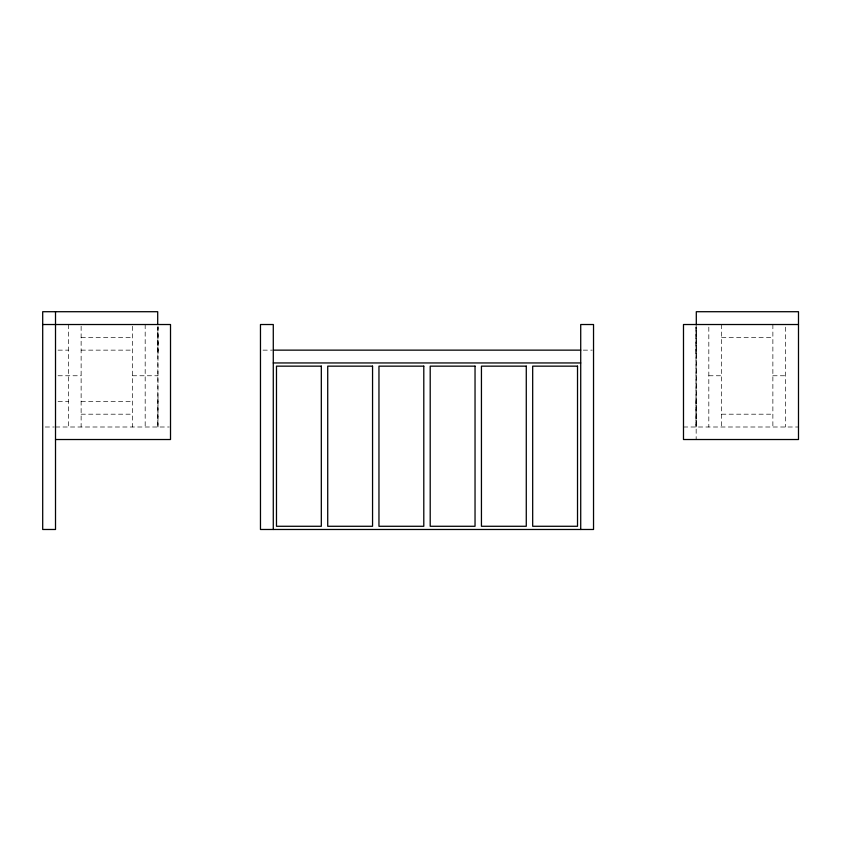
<?xml version="1.0" encoding="UTF-8"?>
<svg xmlns="http://www.w3.org/2000/svg" width="854" height="854" viewBox="0 0 854 854"><rect width="100%" height="100%" fill="white"/><g stroke="black" fill="none" stroke-linecap="round" stroke-linejoin="round"><path stroke-width="0.64" stroke-dasharray="4.27 3.2" d="M157.99 397.943L157.841 427L157.841 327.178L157.99 351.015M696.01 353.577L696.138 327.157L696.159 427L696.01 397.943M81.13 337.33L132.37 337.33M721.63 337.33L772.87 337.33M58.072 350.14L68.32 350.14M81.13 350.14L132.37 350.14M263.032 350.14L271.999 350.14M583.282 350.14L592.249 350.14M58.072 375.76L81.13 375.76M132.37 375.76L157.99 375.76M708.82 375.76L721.63 375.76M772.87 375.76L785.68 375.76M58.072 401.38L68.32 401.38M81.13 401.38L132.37 401.38M81.13 414.19L132.37 414.19M721.63 414.19L772.87 414.19M45.262 427L54.229 427M55.51 427L169.252 427M683.488 427L798.49 427M157.862 327.157L157.99 353.577M785.68 327.146L785.68 427M772.87 324.52L772.87 427M721.63 324.52L721.63 427M708.82 327.146L708.82 427M696.159 324.52L696.159 439.522M696.01 327.178L696.01 427M157.99 326.271L157.99 427M145.18 324.52L145.18 427M132.37 326.271L132.37 427M81.13 326.271L81.13 427M68.32 324.52L68.32 427"/><path stroke-width="1.28" d="M42.7 324.52L170.512 324.52L170.512 439.522L55.51 439.522M798.49 324.52L683.488 324.52L683.488 439.522L798.49 439.522L798.49 311.71L696.298 311.71L696.298 324.52M273.28 350.14L580.72 350.14M273.28 362.95L580.72 362.95M580.72 529.48L580.72 324.52L593.53 324.52L593.53 529.48L260.47 529.48L260.47 324.52L273.28 324.52L273.28 529.48M157.702 324.52L157.702 311.71L42.7 311.71L42.7 529.48L55.51 529.48L55.51 311.71M321.317 366.152L276.482 366.152L276.482 526.277L321.317 526.277L321.317 366.152M372.557 366.152L327.722 366.152L327.722 526.277L372.557 526.277L372.557 366.152M423.797 366.152L378.962 366.152L378.962 526.277L423.797 526.277L423.797 366.152M475.037 366.152L430.202 366.152L430.202 526.277L475.037 526.277L475.037 366.152M526.277 366.152L481.442 366.152L481.442 526.277L526.277 526.277L526.277 366.152M577.517 366.152L532.682 366.152L532.682 526.277L577.517 526.277L577.517 366.152"/></g></svg>
